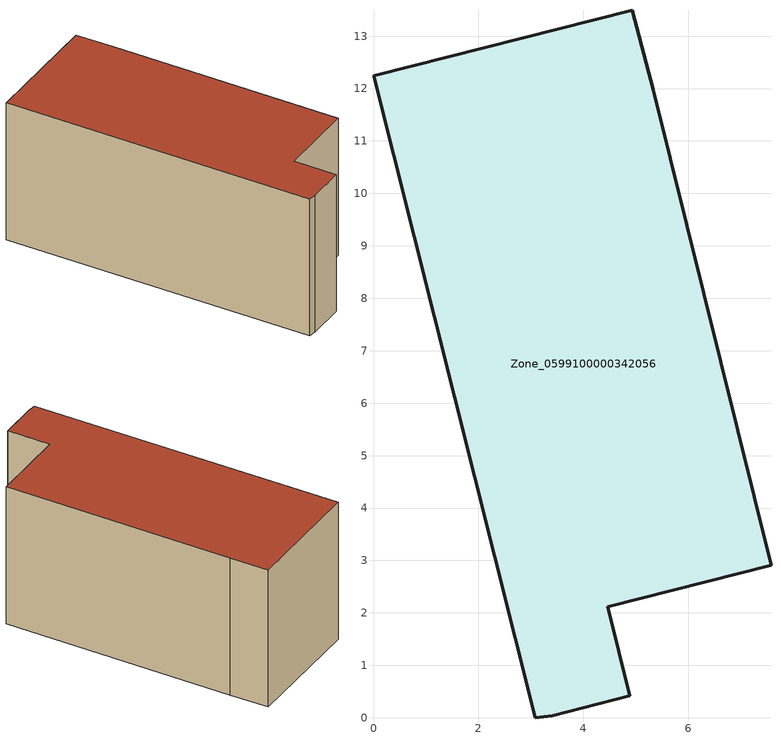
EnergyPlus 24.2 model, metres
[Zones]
Zone_0599100000342056
 floor ground (C_G): 0,12.25 4.93,13.49 5.33,11.98 7.58,2.91 4.47,2.12 4.89,0.42 3.41,0.04 3.08,0 z0
 wall outside (C_F): 3.08,0 3.41,0.04 4.89,0.42 4.47,2.12 7.58,2.91 5.33,11.98 4.93,13.49 0,12.25 3.08,0 z0:5.92
 roof outside (C_R): 4.93,13.49 0,12.25 3.08,0 3.41,0.04 4.89,0.42 4.47,2.12 7.58,2.91 5.33,11.98 z5.92
[BUILDING]
Pand.0599100000342056: North Axis=0; Terrain=City; Loads Convergence Tolerance Value=0.04; Temperature Convergence Tolerance Value=0.4; Solar Distribution=FullExterior; Maximum Number of Warmup Days=25; Minimum Number of Warmup Days=1
[Site:Location]
Rotterdam.The.Hague.AP_ZH_NLD Design_Conditions: Latitude=51.96; Longitude=4.45; Time Zone=1; Elevation=-4.5
[SITE:GROUNDTEMPERATURE:BUILDINGSURFACE]
18, 18, 18, 18, 18, 18, 18, 18, 18, 18, 18, 18
[MATERIAL] Thermal Absorptance=0.9; Solar Absorptance=0.7; Visible Absorptance=0.7
Name | Roughness | Thickness | Conductivity | Density | Specific Heat
G.TI.1992-2005 | MediumSmooth | 0.15 | 0.06 | 540 | 1210
F.TI.1992-2005 | Rough | 0.3 | 0.12 | 1920 | 840
R.TI.1992-2005 | MediumRough | 0.2 | 0.08 | 1500 | 1000
[CONSTRUCTION]
C_G: G.TI.1992-2005
C_F: F.TI.1992-2005
C_R: R.TI.1992-2005
[ZONE]
Zone_0599100000342056: Type=1; Multiplier=1; Ceiling Height=Autocalculate; Volume=Autocalculate; Floor Area=autocalculate; Part of Total Floor Area=Yes
[ZONEINFILTRATION:DESIGNFLOWRATE]
Infil_Zone_0599100000342056: Zone or ZoneList or Space or SpaceList=Zone_0599100000342056; Schedule=AlwaysOn; Design Flow Rate Calculation Method=Flow/Area; Flow Rate per Floor Area=0.0015; Constant Term Coefficient=1; Temperature Term Coefficient=0; Velocity Term Coefficient=0; Velocity Squared Term Coefficient=0
[HVACTEMPLATE:ZONE:IDEALLOADSAIRSYSTEM]
Zone_0599100000342056: Maximum Heating Supply Air Temperature=50; Minimum Cooling Supply Air Temperature=13; Maximum Heating Supply Air Humidity Ratio=0.0156; Minimum Cooling Supply Air Humidity Ratio=0.0077; Heating Limit=NoLimit; Cooling Limit=NoLimit; Dehumidification Control Type=ConstantSensibleHeatRatio; Cooling Sensible Heat Ratio=0.7; Dehumidification Setpoint=60; Humidification Control Type=None; Humidification Setpoint=30; Outdoor Air Method=None; Outdoor Air Flow Rate per Person=0.00944; Outdoor Air Flow Rate per Zone Floor Area=0; Outdoor Air Flow Rate per Zone=0; Demand Controlled Ventilation Type=None; Outdoor Air Economizer Type=NoEconomizer; Heat Recovery Type=None; Sensible Heat Recovery Effectiveness=0.7; Latent Heat Recovery Effectiveness=0.65
[ZONECONTROL:THERMOSTAT]
ThermostatControl_Zone_0599100000342056: Zone or ZoneList=Zone_0599100000342056; Control Type Schedule=DualSetpointControlType; Control 1=Thermostat_Zone_0599100000342056; Temperature Difference Between Cutout And Setpoint=0
[THERMOSTATSETPOINT:DUALSETPOINT]
Thermostat_Zone_0599100000342056: Heating Setpoint Temperature Schedule=HeatingSetpoint_Zone_0599100000342056; Cooling Setpoint Temperature Schedule=CoolingSetpoint_Zone_0599100000342056
[SCHEDULE:COMPACT]
HeatingSetpoint_Zone_0599100000342056: Through: 12/31, For: AllDays, Until: 24:00, 21
CoolingSetpoint_Zone_0599100000342056: Through: 12/31, For: AllDays, Until: 24:00, 24
DualSetpointControlType: Through: 12/31, For: AllDays, Until: 24:00, 4
AlwaysOn: Through: 12/31, For: AllDays, Until: 24:00, 1
